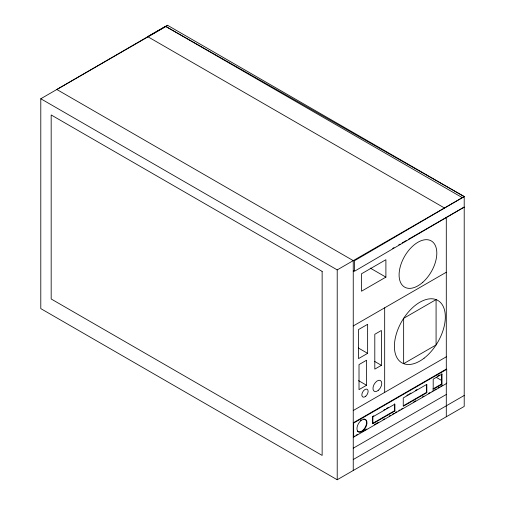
<?xml version="1.0" encoding="UTF-8"?>
<svg xmlns="http://www.w3.org/2000/svg" width="505" height="505" viewBox="0 0 505 505"><rect width="100%" height="100%" fill="white"/><g stroke="black" fill="none" stroke-linecap="round" stroke-linejoin="round"><path stroke-width="0.76" d="M444.444 207.978L147.713 36.657L167.471 25.25L464.209 196.571L354.396 260.782L354.396 271.299L464.209 207.088L408.255 239.389M167.786 25.433L40.791 98.753L40.791 308.612L337.214 479.75L464.209 406.43L464.209 196.571L165.583 26.342L56.825 89.492L353.248 260.63L353.248 470.496M40.791 98.753L337.214 269.891L464.209 196.571M353.248 271.153L354.605 270.364M392.637 248.409L393.995 247.627M398.748 244.881L400.105 244.098M402.144 242.918L406.222 240.563M385.896 277.131L361.485 291.227L361.485 273.805L385.896 259.709L385.896 277.131L370.234 268.086M353.248 325.959L446.294 272.239M367.634 353.349L358.518 358.607L358.518 329.569L367.634 324.311L367.634 353.349L358.31 347.964M381.401 365.317L374.798 369.13L374.798 334.285L381.401 330.472L381.401 365.317L374.742 361.479M366.567 385.264L359.017 389.62L359.017 364.578L366.567 360.223L366.567 385.264L358.575 380.656M353.248 410.533L446.294 356.814M446.698 369.344L446.294 369.105L353.248 422.824L353.651 423.064L446.698 369.344L446.698 383.39L353.651 437.109L353.248 436.875L354.605 436.086M437.526 376.181L439.558 375.013M441.995 374.072L433.195 379.154L433.195 389.317L441.995 384.236L441.995 374.072L441.591 373.839L441.591 384.002L432.791 389.084M406.885 395.396L408.236 394.62M409.58 393.843L410.931 393.067M415.647 390.346L416.991 389.563M372.482 416.587L372.886 416.821L394.891 404.12L394.891 411.013L372.886 423.72L372.482 423.487L372.482 416.587L373.814 415.817M383.813 410.041L385.151 409.271M386.483 408.501L388.484 407.346M372.482 423.487L394.481 410.78L394.891 411.013M403.52 405.692L426.422 392.467L426.826 392.707L426.826 384.356L403.255 397.965L403.255 406.317L426.826 392.707M355.962 435.304L357.319 434.521M362.072 431.775L363.436 430.992M364.793 430.209L366.832 429.029M374.3 424.718L378.378 422.363M383.131 419.623L384.488 418.834M389.241 416.088L390.599 415.306M392.637 414.132L393.995 413.349M395.352 412.56L396.709 411.777M398.748 410.603L400.105 409.82M401.469 409.031L402.826 408.248M413.69 401.974L415.729 400.8M422.521 396.88L423.878 396.097M428.631 393.351L429.989 392.568M432.027 391.388L433.385 390.605M434.742 389.822L436.105 389.033M438.138 387.859L439.501 387.076M440.859 386.293L442.216 385.504M353.248 448.2L446.294 394.481M353.248 459.531L464.209 395.472M165.583 26.342L462.321 197.657M436.307 377.393L441.629 380.467M446.698 383.39L446.294 383.156L446.294 416.776M441.591 384.002L441.995 384.236M446.294 217.434L446.294 369.105M426.422 384.879L426.422 392.467M394.481 403.886L394.481 410.78M384.677 307.81L384.677 392.385M372.886 416.821L372.886 423.72M353.651 423.064L353.651 437.109M337.214 269.891L337.214 479.75M363.733 418.986A7.114 4.109 -60 0 1 365.38 427.047A7.114 4.109 -60 0 1 357.407 431.156M360.305 420.577A7.114 4.109 -60 0 1 361.17 419.908M436.08 299.604L403.647 318.333L403.647 363.663L436.08 344.94L436.08 299.604M322.139 271.393L51.175 114.957L51.175 298.985L322.139 455.422L322.139 271.393M422.83 282.251A26.67 15.402 -60 0 0 431.289 240.929A26.67 15.402 -60 0 0 399.733 268.912A26.67 15.402 -60 0 0 422.83 282.251M378.504 390.163A6.224 3.592 -60 0 0 380.48 380.517A6.224 3.592 -60 0 0 373.113 387.051A6.224 3.592 -60 0 0 378.504 390.163M365.797 396.179A4.444 2.569 -60 0 0 367.204 389.292A4.444 2.569 -60 0 0 361.946 393.957A4.444 2.569 -60 0 0 365.797 396.179M424.099 358.184A36.006 20.787 -60 0 0 439.495 301.58A36.006 20.787 -60 0 0 396.008 335.143A36.006 20.787 -60 0 0 424.099 358.184M362.356 431.276A7.114 4.109 -60 0 0 366.112 420.034A7.114 4.109 -60 0 0 357.433 425.822A7.114 4.109 -60 0 0 362.356 431.276"/></g></svg>
